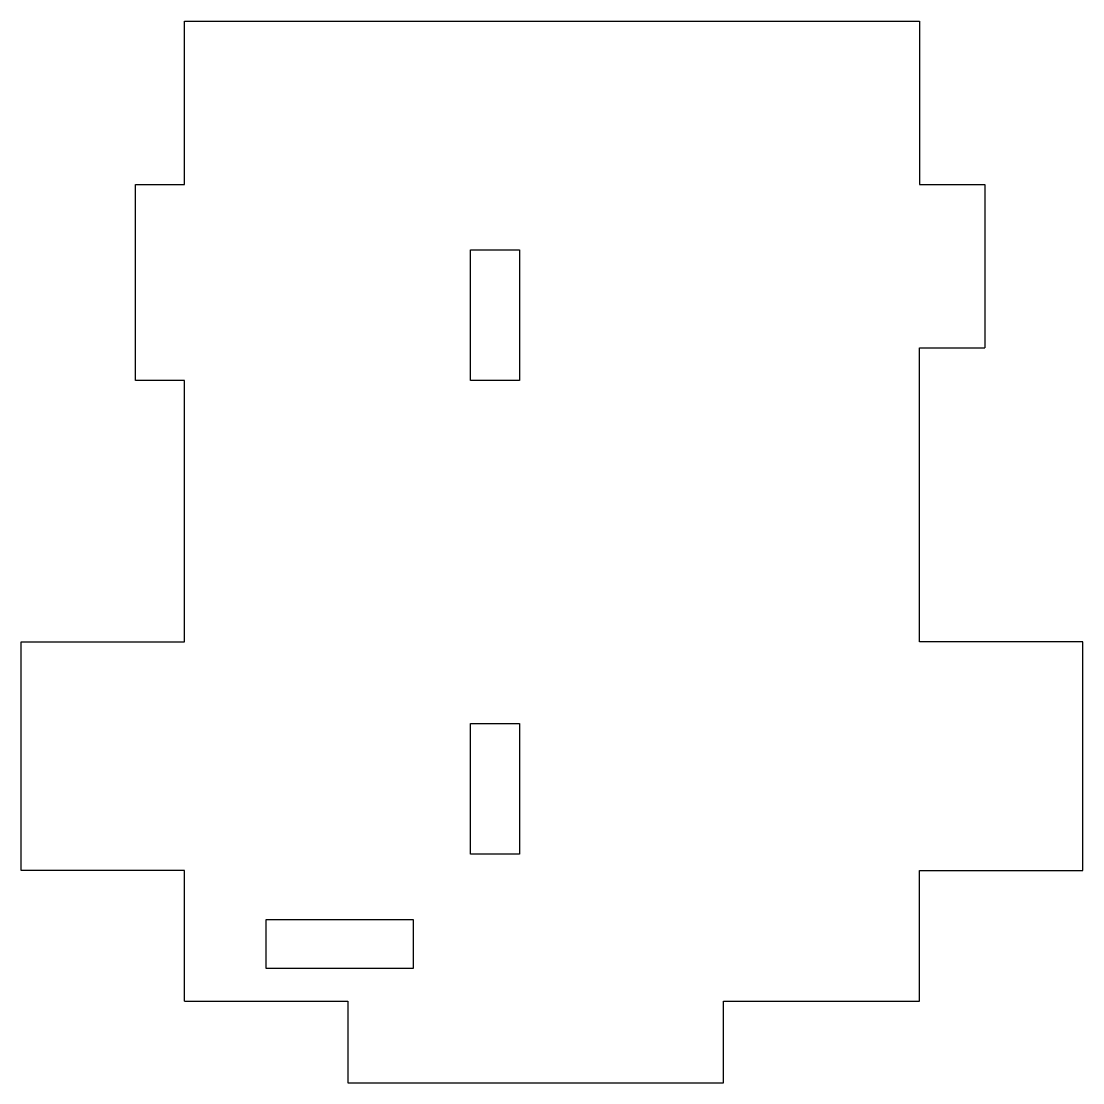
# Model space of a CAD drawing. Header units: millimetres. Extents: x 0 to 65, y 5 to 70.
import ezdxf

# ---------------------------------------------------------------- set-up
doc = ezdxf.new("R2010")
doc.units = ezdxf.units.MM
doc.layers.get('0').update_dxf_attribs({"lineweight": 25, "true_color": 0xffffff})

msp = doc.modelspace()

# ---------------------------------------------------------------- linework, layer by layer
for p, q in [((10, 60), (10, 70)), ((10, 70), (55, 70)), ((55, 70), (55, 60)), ((7, 48), (7, 60)), ((7, 60), (10, 60)), ((55, 60), (59, 60)), ((59, 60), (59, 50)), ((27.5, 48), (27.5, 56)), ((27.5, 56), (30.5, 56)), ((30.5, 56), (30.5, 48)), ((55, 32), (55, 50)), ((55, 50), (59, 50)), ((10, 48), (7, 48)), ((10, 32), (10, 48)), ((30.5, 48), (27.5, 48)), ((0, 18), (0, 32)), ((0, 32), (10, 32)), ((65, 32), (55, 32)), ((65, 18), (65, 32)), ((27.5, 19), (27.5, 27)), ((27.5, 27), (30.5, 27)), ((30.5, 27), (30.5, 19)), ((30.5, 19), (27.5, 19)), ((10, 18), (0, 18)), ((10, 10), (10, 18)), ((55, 10), (55, 18)), ((55, 18), (65, 18)), ((15, 12), (15, 15)), ((15, 15), (24, 15)), ((24, 15), (24, 12)), ((24, 12), (15, 12)), ((10, 10), (20, 10)), ((20, 10), (20, 5)), ((43, 5), (43, 10)), ((43, 10), (55, 10)), ((20, 5), (43, 5))]:
    msp.add_line(p, q)

doc.saveas('drawing.dxf')
